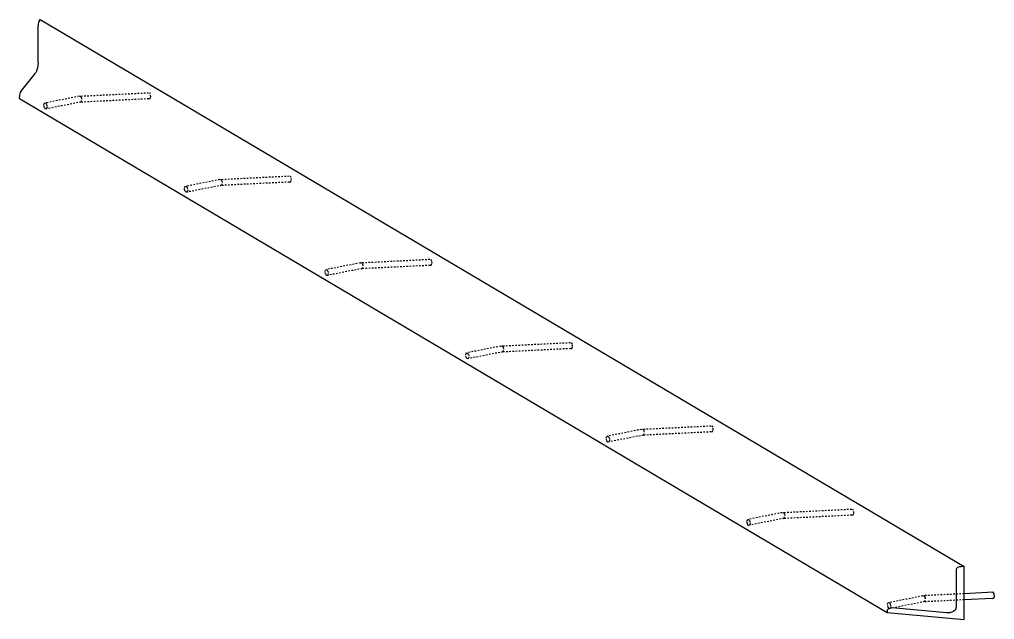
# Model space of a CAD drawing. Header units: millimetres. Extents: x 24 to 24319, y 5 to 771.
# Drawn here: x 24 to 1237, y 24 to 771 of the extents above; entities that cross this region are included whole.
import ezdxf

# ---------------------------------------------------------------- set-up
doc = ezdxf.new("R2010")
doc.units = ezdxf.units.MM
doc.linetypes.add('DXK_LINE_DOT2', pattern=[3.9198, 1.9599, -1.9599])
doc.layers.add('STÅL', color=7, linetype='Continuous')

msp = doc.modelspace()

# ---------------------------------------------------------------- linework, layer by layer
at = {"layer": 'STÅL', "color": 2, "linetype": 'Continuous'}
for p, q in [((47.2, 765.3), (47.1, 763.5)), ((47.5, 767.1), (47.2, 765.3)), ((48.1, 768.7), (47.5, 767.1)), ((48.7, 769.9), (48.1, 768.7)), ((48.7, 769.9), (49.6, 771)), ((49.6, 771), (1199.6, 89.8)), ((47.1, 717), (47.1, 763.5)), ((47.1, 717), (46.8, 713.5)), ((25.6, 681.2), (43.8, 704.4)), ((45, 706.6), (43.8, 704.4)), ((46.1, 709.8), (45, 706.6)), ((46.8, 713.5), (46.1, 709.8)), ((25, 680.1), (24.5, 678.5)), ((25.6, 681.2), (25, 680.1)), ((24.1, 676.7), (24, 674.9)), ((24, 672.6), (24, 674.9)), ((24, 672.6), (1104, 32.8)), ((24.5, 678.5), (24.1, 676.7)), ((1190.1, 86.4), (1190.5, 88)), ((1190.1, 39.9), (1190.1, 86.4)), ((1190.5, 88), (1191.9, 89.3)), ((1191.9, 89.3), (1193.9, 90)), ((1193.9, 90), (1196.2, 90.1)), ((1199.6, 89.8), (1196.2, 90.1)), ((1199.6, 24), (1199.6, 89.8)), ((1235.9, 57.9), (1199.6, 56.1)), ((1234.9, 50.3), (1199.6, 48.5)), ((1234.9, 50.3), (1236.5, 50.6)), ((1237.1, 55.9), (1235.9, 57.9)), ((1236.5, 50.6), (1237.4, 52.9)), ((1237.4, 52.9), (1237.1, 55.9)), ((1104, 35.1), (1104.5, 36.7)), ((1104.5, 36.7), (1105.8, 37.9)), ((1105.8, 37.9), (1107.8, 38.7)), ((1107.8, 38.7), (1110.1, 38.8)), ((1110.1, 38.8), (1177.8, 32.6)), ((1186.5, 34.3), (1189.1, 36.8)), ((1189.1, 36.8), (1190.1, 39.9)), ((1104, 35.1), (1104, 32.8)), ((1104, 32.8), (1199.6, 24)), ((1177.8, 32.6), (1182.5, 32.8)), ((1182.5, 32.8), (1186.5, 34.3))]:
    msp.add_line(p, q, dxfattribs=at)
at = {"layer": 'STÅL', "color": 7, "linetype": 'DXK_LINE_DOT2'}
for p, q in [((100.5, 675.7), (185.9, 679.9)), ((187.1, 678), (185.9, 679.9)), ((98.1, 675.4), (56.3, 667.1)), ((100.6, 668.3), (57.7, 659.8)), ((98.1, 675.4), (98.7, 675.5)), ((99.3, 668), (99.6, 668)), ((99.6, 675.6), (100.5, 675.7)), ((99.6, 675.6), (101, 673.7)), ((184.9, 672.3), (99.6, 668)), ((100.6, 668.3), (101.4, 670.6)), ((101, 673.7), (101.4, 670.6)), ((184.9, 672.3), (186.5, 672.6)), ((186.5, 672.6), (187.4, 674.9)), ((187.4, 674.9), (187.1, 678)), ((54.3, 664.5), (54.9, 666.8)), ((54.9, 661.5), (54.3, 664.5)), ((54.9, 666.8), (56.3, 667.1)), ((56.3, 659.6), (54.9, 661.5)), ((56.3, 667.1), (57.7, 665.1)), ((57.7, 659.8), (56.3, 659.6)), ((57.7, 665.1), (58.3, 662.1)), ((58.3, 662.1), (57.7, 659.8)), ((273.1, 571.7), (231.3, 563.4)), ((273.1, 571.7), (273.7, 571.8)), ((274.6, 572), (276, 570)), ((274.6, 572), (275.5, 572)), ((275.5, 572), (360.9, 576.3)), ((362.1, 574.3), (360.9, 576.3)), ((361.5, 568.9), (362.4, 571.3)), ((362.4, 571.3), (362.1, 574.3)), ((229.3, 560.8), (229.9, 563.2)), ((229.9, 557.8), (229.3, 560.8)), ((229.9, 563.2), (231.3, 563.4)), ((231.3, 563.4), (232.7, 561.5)), ((275.6, 564.6), (232.7, 556.2)), ((232.7, 561.5), (233.3, 558.5)), ((233.3, 558.5), (232.7, 556.2)), ((274.3, 564.4), (274.6, 564.4)), ((359.9, 568.6), (274.6, 564.4)), ((275.6, 564.6), (276.4, 567)), ((276, 570), (276.4, 567)), ((359.9, 568.6), (361.5, 568.9)), ((231.3, 555.9), (229.9, 557.8)), ((232.7, 556.2), (231.3, 555.9)), ((448.1, 468), (406.3, 459.8)), ((448.1, 468), (448.7, 468.1)), ((449.6, 468.3), (451, 466.3)), ((449.6, 468.3), (450.5, 468.3)), ((534.9, 464.9), (449.6, 460.7)), ((450.5, 468.3), (535.9, 472.6)), ((450.6, 461), (451.4, 463.3)), ((451, 466.3), (451.4, 463.3)), ((534.9, 464.9), (536.5, 465.2)), ((537.1, 470.6), (535.9, 472.6)), ((536.5, 465.2), (537.4, 467.6)), ((537.4, 467.6), (537.1, 470.6)), ((404.3, 457.2), (404.9, 459.5)), ((404.9, 454.2), (404.3, 457.2)), ((404.9, 459.5), (406.3, 459.7)), ((406.3, 452.2), (404.9, 454.2)), ((406.3, 459.7), (407.7, 457.8)), ((407.7, 452.5), (406.3, 452.2)), ((450.6, 461), (407.7, 452.5)), ((407.7, 457.8), (408.3, 454.8)), ((408.3, 454.8), (407.7, 452.5)), ((449.3, 460.7), (449.6, 460.7)), ((623.1, 364.4), (581.3, 356.1)), ((623.1, 364.4), (623.7, 364.5)), ((624.6, 364.6), (625.5, 364.7)), ((624.6, 364.6), (626, 362.7)), ((625.5, 364.7), (710.9, 368.9)), ((712.1, 367), (710.9, 368.9)), ((712.4, 363.9), (712.1, 367)), ((579.3, 353.5), (579.9, 355.8)), ((579.9, 350.5), (579.3, 353.5)), ((579.9, 355.8), (581.3, 356.1)), ((581.3, 356.1), (582.7, 354.1)), ((625.6, 357.3), (582.7, 348.8)), ((582.7, 354.1), (583.3, 351.1)), ((624.3, 357), (624.6, 357)), ((709.9, 361.3), (624.6, 357)), ((625.6, 357.3), (626.4, 359.6)), ((626, 362.7), (626.4, 359.6)), ((709.9, 361.3), (711.5, 361.6)), ((711.5, 361.6), (712.4, 363.9)), ((581.3, 348.6), (579.9, 350.5)), ((582.7, 348.8), (581.3, 348.6)), ((583.3, 351.1), (582.7, 348.8)), ((798.1, 260.7), (756.3, 252.4)), ((798.1, 260.7), (798.7, 260.8)), ((799.6, 261), (801, 259)), ((799.6, 261), (800.5, 261)), ((884.9, 257.6), (799.6, 253.4)), ((800.5, 261), (885.9, 265.2)), ((800.6, 253.6), (801.4, 256)), ((801, 259), (801.4, 256)), ((884.9, 257.6), (886.5, 257.9)), ((887.1, 263.3), (885.9, 265.2)), ((886.5, 257.9), (887.4, 260.2)), ((887.4, 260.2), (887.1, 263.3)), ((754.3, 249.8), (754.9, 252.1)), ((754.9, 246.8), (754.3, 249.8)), ((754.9, 252.1), (756.3, 252.4)), ((756.3, 244.9), (754.9, 246.8)), ((756.3, 252.4), (757.7, 250.5)), ((757.7, 245.2), (756.3, 244.9)), ((800.6, 253.6), (757.7, 245.2)), ((757.7, 250.5), (758.3, 247.5)), ((758.3, 247.5), (757.7, 245.2)), ((799.3, 253.4), (799.6, 253.4)), ((975.5, 157.3), (1060.9, 161.6)), ((1062.1, 159.6), (1060.9, 161.6)), ((1062.4, 156.6), (1062.1, 159.6)), ((929.3, 146.2), (929.9, 148.5)), ((929.9, 143.2), (929.3, 146.2)), ((929.9, 148.5), (931.3, 148.7)), ((973.1, 157), (931.3, 148.8)), ((931.3, 148.7), (932.7, 146.8)), ((975.6, 150), (932.7, 141.5)), ((932.7, 146.8), (933.3, 143.8)), ((973.1, 157), (973.7, 157.1)), ((974.3, 149.7), (974.6, 149.7)), ((974.6, 157.3), (976, 155.3)), ((974.6, 157.3), (975.5, 157.3)), ((1059.9, 153.9), (974.6, 149.7)), ((975.6, 150), (976.4, 152.3)), ((976, 155.3), (976.4, 152.3)), ((1059.9, 153.9), (1061.5, 154.2)), ((1061.5, 154.2), (1062.4, 156.6)), ((931.3, 141.2), (929.9, 143.2)), ((932.7, 141.5), (931.3, 141.2)), ((933.3, 143.8), (932.7, 141.5)), ((1148.1, 53.3), (1106.3, 45.1)), ((1148.1, 53.3), (1148.7, 53.4)), ((1149.6, 53.6), (1150.5, 53.7)), ((1149.6, 53.6), (1151, 51.7)), ((1199.6, 56.1), (1150.5, 53.7)), ((1150.6, 46.3), (1151.4, 48.6)), ((1151, 51.7), (1151.4, 48.6)), ((1104.3, 42.5), (1104.9, 44.8)), ((1104.9, 39.5), (1104.3, 42.5)), ((1104.9, 44.8), (1106.3, 45.1)), ((1106.3, 37.6), (1104.9, 39.5)), ((1106.3, 45.1), (1107.7, 43.1)), ((1107.7, 37.8), (1106.3, 37.6)), ((1150.6, 46.3), (1107.7, 37.8)), ((1107.7, 43.1), (1108.3, 40.1)), ((1108.3, 40.1), (1107.7, 37.8)), ((1149.3, 46), (1149.6, 46)), ((1199.6, 48.5), (1149.6, 46))]:
    msp.add_line(p, q, dxfattribs=at)

doc.saveas('drawing.dxf')
